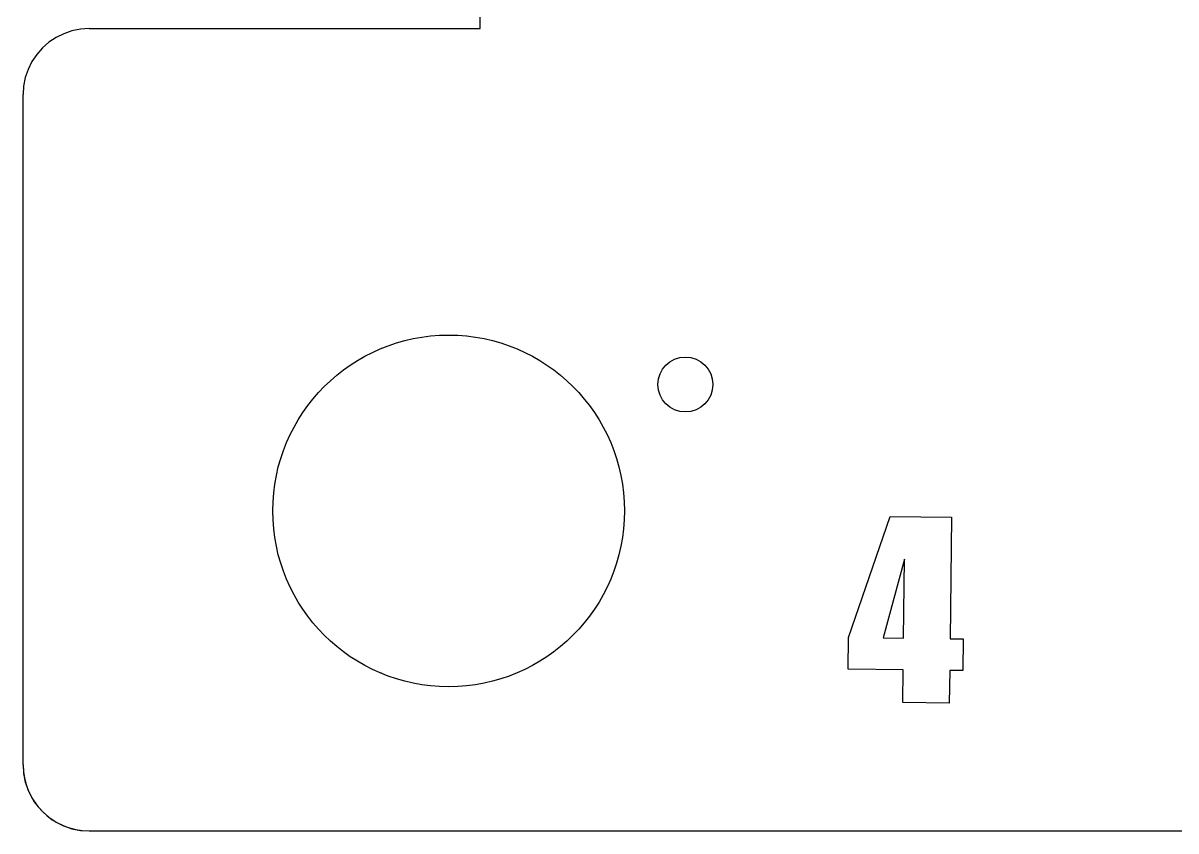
# Model space of a CAD drawing. Header units: millimetres. Extents: x -658 to 1307, y -81 to 472.
# Drawn here: x 800.3 to 852.7, y 307.6 to 344.4 of the extents above; entities that cross this region are included whole.
import ezdxf

# ---------------------------------------------------------------- set-up
doc = ezdxf.new("R2010")
doc.units = ezdxf.units.MM
doc.layers.get('0').update_dxf_attribs({"true_color": 0xffffff})

# ---------------------------------------------------------------- blocks, each defined once
blk = doc.blocks.new('4')
for p, q in [((1.115, 5, 0.025), (2.767, 5, 0.025)), ((2.767, 5, 0.025), (2.767, 1.733, 0.025)), ((1.519, 3.86, 0.025), (0.968, 1.733, 0.025)), ((1.519, 1.733, 0.025), (1.519, 3.86, 0.025)), ((0.968, 1.733, 0.025), (1.519, 1.733, 0.025)), ((2.767, 1.733, 0.025), (3.122, 1.733, 0.025)), ((3.122, 1.733, 0.025), (3.122, 0.88, 0.025)), ((1.519, 0.88, 0.025), (0.037, 0.88, 0.025)), ((1.519, 0, 0.025), (1.519, 0.88, 0.025)), ((3.122, 0.88, 0.025), (2.767, 0.88, 0.025)), ((2.767, 0.88, 0.025), (2.767, 0, 0.025)), ((2.767, 0, 0.025), (1.519, 0, 0.025))]:
    blk.add_line(p, q)
blk.add_polyline3d([(0.037, 0.88, 0.025), (0.037, 1.733, 0.025), (1.115, 5, 0.025)])
blk = doc.blocks.new('Group_26')
for p, q in [((0, -10.314, 0), (0, 64.063, 0.003)), ((0, -10.314, -6), (0, 64.063, -5.997)), ((-18.576, -10.417, 0.002), (-18.577, -10.417, -5.998)), ((-18.192, -10.34, 0.002), (-18.192, -10.34, -5.998)), ((-17.8, -10.314, 0.002), (0, -10.314, 0)), ((-17.8, -10.314, -5.998), (0, -10.314, -6)), ((-17.8, -10.314, 0.002), (-17.8, -10.314, -5.998)), ((0, -10.314, 0), (0, -10.314, -6)), ((-19.626, -10.934, 0.001), (-19.626, -10.934, -5.999)), ((-19.3, -10.716, 0.001), (-19.3, -10.716, -5.999)), ((-18.948, -10.543, 0.001), (-18.948, -10.543, -5.999)), ((-20.18, -11.488, 0.001), (-20.18, -11.488, -5.999)), ((-19.921, -11.193, 0.001), (-19.921, -11.193, -5.999)), ((-20.398, -11.814, 0.001), (-20.398, -11.814, -5.999)), ((-20.698, -12.538, 0.001), (-20.698, -12.538, -5.999)), ((-20.572, -12.166, 0.001), (-20.572, -12.166, -5.999)), ((-20.774, -12.923, 0.001), (-20.774, -12.923, -5.999)), ((-20.8, -43.814, 0), (-20.8, -13.314, 0.001)), ((-20.8, -43.814, -6), (-20.8, -13.314, -5.999)), ((-20.8, -13.314, 0.001), (-20.8, -13.314, -5.999)), ((-3.511, -24.525, 0), (-3.511, -24.525, -6)), ((-2.484, -24.32, 0), (-2.484, -24.32, -6)), ((-1.44, -24.252, 0), (-1.44, -24.252, -6)), ((-0.396, -24.32, 0), (-0.396, -24.32, -6)), ((0.631, -24.525, 0), (0.63, -24.525, -6)), ((-4.501, -24.861, 0), (-4.502, -24.861, -6)), ((1.621, -24.861, 0), (1.621, -24.861, -6)), ((-5.44, -25.324, 0), (-5.44, -25.324, -6)), ((2.56, -25.324, 0), (2.56, -25.324, -6)), ((8.371, -25.699, 0), (8.371, -25.699, -6)), ((8.612, -25.478, 0), (8.612, -25.478, -6)), ((8.901, -25.328, 0), (8.901, -25.328, -6)), ((9.22, -25.257, 0), (9.22, -25.257, -6)), ((9.546, -25.271, 0), (9.546, -25.271, -6)), ((9.857, -25.37, 0), (9.857, -25.369, -6)), ((10.132, -25.545, 0), (10.132, -25.545, -6)), ((-6.31, -25.905, 0), (-6.31, -25.905, -6)), ((3.43, -25.905, 0), (3.43, -25.905, -6)), ((8.196, -25.974, 0), (8.196, -25.974, -6)), ((10.353, -25.785, 0), (10.353, -25.785, -6)), ((10.504, -26.075, 0), (10.504, -26.075, -6)), ((-7.097, -26.595, 0), (-7.097, -26.595, -6)), ((4.217, -26.595, 0), (4.217, -26.595, -6)), ((8.084, -26.611, 0), (8.084, -26.611, -6)), ((8.098, -26.285, 0), (8.098, -26.285, -6)), ((10.56, -26.719, 0), (10.56, -26.719, -6)), ((10.574, -26.393, 0), (10.574, -26.393, -6)), ((8.154, -26.93, 0), (8.154, -26.93, -6)), ((8.305, -27.219, 0), (8.305, -27.219, -6)), ((10.462, -27.031, 0), (10.462, -27.031, -6)), ((-7.787, -27.382, 0), (-7.787, -27.382, -6)), ((4.907, -27.382, 0), (4.907, -27.382, -6)), ((8.526, -27.46, 0), (8.525, -27.46, -6)), ((8.801, -27.635, 0), (8.801, -27.635, -6)), ((9.112, -27.733, 0), (9.112, -27.733, -6)), ((9.438, -27.748, 0), (9.438, -27.748, -6)), ((9.757, -27.677, 0), (9.756, -27.677, -6)), ((10.046, -27.526, 0), (10.046, -27.526, -6)), ((10.287, -27.306, 0), (10.287, -27.306, -6)), ((-8.368, -28.252, 0), (-8.368, -28.252, -6)), ((5.488, -28.252, 0), (5.488, -28.252, -6)), ((-8.831, -29.191, 0), (-8.831, -29.191, -6)), ((5.951, -29.191, 0), (5.951, -29.191, -6)), ((-9.167, -30.181, 0), (-9.167, -30.181, -6)), ((6.287, -30.181, 0), (6.287, -30.181, -6)), ((-9.372, -31.208, 0), (-9.372, -31.208, -6)), ((6.492, -31.208, 0), (6.491, -31.208, -6)), ((-9.44, -32.252, 0), (-9.44, -32.252, -6)), ((6.56, -32.252, 0), (6.56, -32.252, -6)), ((-9.372, -33.296, 0), (-9.372, -33.296, -6)), ((6.492, -33.296, 0), (6.491, -33.296, -6)), ((-9.167, -34.323, 0), (-9.167, -34.323, -6)), ((6.287, -34.323, 0), (6.287, -34.323, -6)), ((-8.831, -35.313, 0), (-8.831, -35.313, -6)), ((5.951, -35.313, 0), (5.951, -35.313, -6)), ((-8.368, -36.252, 0), (-8.368, -36.252, -6)), ((5.488, -36.252, 0), (5.488, -36.252, -6)), ((-7.787, -37.122, 0), (-7.787, -37.122, -6)), ((4.907, -37.122, 0), (4.907, -37.122, -6)), ((-7.097, -37.909, 0), (-7.097, -37.909, -6)), ((4.217, -37.909, 0), (4.217, -37.909, -6)), ((-6.31, -38.599, 0), (-6.31, -38.599, -6)), ((3.43, -38.599, 0), (3.43, -38.599, -6)), ((-5.44, -39.18, 0), (-5.44, -39.18, -6)), ((2.56, -39.18, 0), (2.56, -39.18, -6)), ((-4.501, -39.643, 0), (-4.502, -39.643, -6)), ((1.621, -39.643, 0), (1.621, -39.643, -6)), ((-3.511, -39.979, 0), (-3.511, -39.979, -6)), ((-2.484, -40.184, 0), (-2.484, -40.184, -6)), ((-1.44, -40.252, 0), (-1.44, -40.252, -6)), ((-0.396, -40.184, 0), (-0.396, -40.184, -6)), ((0.631, -39.979, 0), (0.63, -39.979, -6)), ((-20.8, -43.814, 0), (-20.8, -43.814, -6)), ((-20.774, -44.206, 0), (-20.774, -44.206, -6)), ((-20.698, -44.591, 0), (-20.698, -44.591, -6)), ((-20.572, -44.962, 0), (-20.572, -44.962, -6)), ((-20.398, -45.314, 0), (-20.398, -45.314, -6)), ((-20.18, -45.641, 0), (-20.18, -45.641, -6)), ((-19.921, -45.936, 0), (-19.921, -45.936, -6)), ((-19.626, -46.194, 0), (-19.626, -46.194, -6)), ((-19.3, -46.412, 0), (-19.3, -46.412, -6)), ((-18.948, -46.586, 0), (-18.948, -46.586, -6)), ((-18.576, -46.712, 0), (-18.577, -46.712, -6)), ((-18.192, -46.789, 0), (-18.192, -46.789, -6)), ((-17.8, -46.814, 0), (94.2, -46.814, 0)), ((-17.8, -46.814, -6), (94.2, -46.814, -6)), ((-17.8, -46.814, 0), (-17.8, -46.814, -6))]:
    blk.add_line(p, q)
for points in [[(-17.8, -10.314, 0.002), (-18.192, -10.34, 0.002), (-18.576, -10.417, 0.002), (-18.948, -10.543, 0.001), (-19.3, -10.716, 0.001), (-19.626, -10.934, 0.001), (-19.921, -11.193, 0.001), (-20.18, -11.488, 0.001), (-20.398, -11.814, 0.001), (-20.572, -12.166, 0.001), (-20.698, -12.538, 0.001), (-20.774, -12.923, 0.001), (-20.8, -13.314, 0.001)], [(-17.8, -10.314, -5.998), (-18.192, -10.34, -5.998), (-18.577, -10.417, -5.998), (-18.948, -10.543, -5.999), (-19.3, -10.716, -5.999), (-19.626, -10.934, -5.999), (-19.921, -11.193, -5.999), (-20.18, -11.488, -5.999), (-20.398, -11.814, -5.999), (-20.572, -12.166, -5.999), (-20.698, -12.538, -5.999), (-20.774, -12.923, -5.999), (-20.8, -13.314, -5.999)], [(-20.8, -43.814, -6), (-20.774, -44.206, -6), (-20.698, -44.591, -6), (-20.572, -44.962, -6), (-20.398, -45.314, -6), (-20.18, -45.641, -6), (-19.921, -45.936, -6), (-19.626, -46.194, -6), (-19.3, -46.412, -6), (-18.948, -46.586, -6), (-18.577, -46.712, -6), (-18.192, -46.789, -6), (-17.8, -46.814, -6)]]:
    blk.add_polyline3d(points)
for centre in [(-1.44, -32.252, 0), (-1.44, -32.252, -6)]:
    blk.add_circle(centre, 8)
at = {"extrusion": (9.5187e-08, 8.17572e-06, 1)}
for centre in [(9.329, -26.502, 0), (9.329, -26.502, -6)]:
    blk.add_circle(centre, 1.25, dxfattribs=at)
at = {"extrusion": (-1.16965e-05, -2.54164e-05, 1)}
blk.add_arc((-17.8, -43.814, 0.001), 3, 180, 270, dxfattribs=at)
at = {"extrusion": (9.5187e-08, 8.17572e-06, 1), "xscale": 1.692331889270418, "yscale": 1.692331889270416, "rotation": 359.3329559130655}
blk.add_blockref('4', (16.654, -40.945, -0.025), dxfattribs=at)

msp = doc.modelspace()

# ---------------------------------------------------------------- block references
at = {"color": 153, "true_color": 0x6495ed}
msp.add_blockref('Group_26', (821.082, 354.422, 1.497), dxfattribs=at)

doc.saveas('drawing.dxf')
